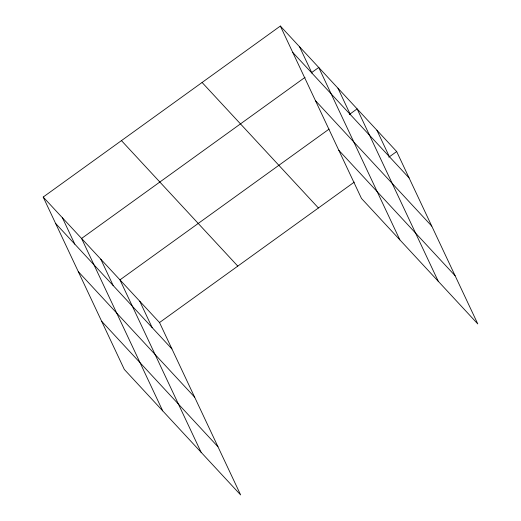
<?xml version="1.0" encoding="UTF-8"?>
<svg xmlns="http://www.w3.org/2000/svg" width="521" height="521" viewBox="0 0 521 521"><rect width="100%" height="100%" fill="white"/><g stroke="black" fill="none" stroke-linecap="round" stroke-linejoin="round"><path stroke-width="0.78" d="M43.197 197.049L159.524 322.545L240.65 494.95L124.324 369.454L43.197 197.049L280.35 26.05L396.676 151.546L477.803 323.951L361.476 198.455L280.35 26.05M305.046 77.336L81.582 238.462L162.708 410.867M311.565 72.634L318.741 67.463L399.868 239.868M329.083 129.097L119.967 279.875L201.099 452.28M349.298 114.522L357.126 108.876L438.252 281.288M159.524 322.545L354.287 182.109M388.848 157.192L396.676 151.546M292.776 52.452L409.096 177.948M315.446 100.631L431.772 226.127M338.806 150.276L455.133 275.772M202.089 82.481L318.416 207.977M121.458 140.618L237.784 266.114M55.617 223.444L171.943 348.94M78.293 271.63L194.613 397.126M101.654 321.268L217.973 446.771M376.898 130.211L389.324 156.613M337.934 88.173L350.353 114.568M299.542 46.76L311.968 73.155M139.745 301.21L152.165 327.605M100.774 259.165L113.2 285.567M62.39 217.752L74.809 244.154"/></g></svg>
